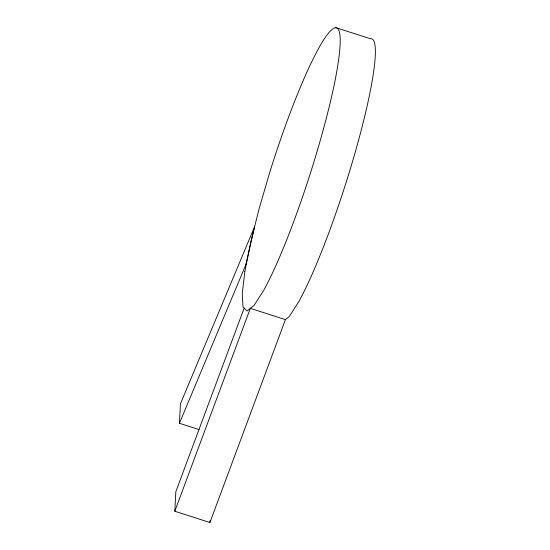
<?xml version="1.0" encoding="UTF-8"?>
<svg xmlns="http://www.w3.org/2000/svg" width="550" height="550" viewBox="0 0 550 550"><rect width="100%" height="100%" fill="white"/><g stroke="black" fill="none" stroke-linecap="round" stroke-linejoin="round"><path stroke-width="0.82" d="M335.335 27.5L370.439 38.748A148.741 19.497 -72.2 0 1 358.325 141.061A148.741 19.497 -72.2 0 1 298.712 301.819L289.156 316.669L285.429 319.619L209.907 522.5L174.804 511.252L175.835 491.707L244.179 308.089M199.018 429.578L179.424 423.294L180.455 403.748L254.616 226.634L245.919 264.502M209.907 522.5L209.997 520.802M174.804 511.252L250.326 308.364L285.429 319.619M179.424 423.294L246.544 262.996M244.86 271.48L242.261 293.411L242.997 306.886L247.019 310.984L254.052 305.415L263.608 290.572A148.741 19.497 -72.2 0 0 340.093 45.066A148.741 19.497 -72.2 0 0 269.83 172.081L259.132 208.67L250.614 242.571L244.86 271.48"/></g></svg>
